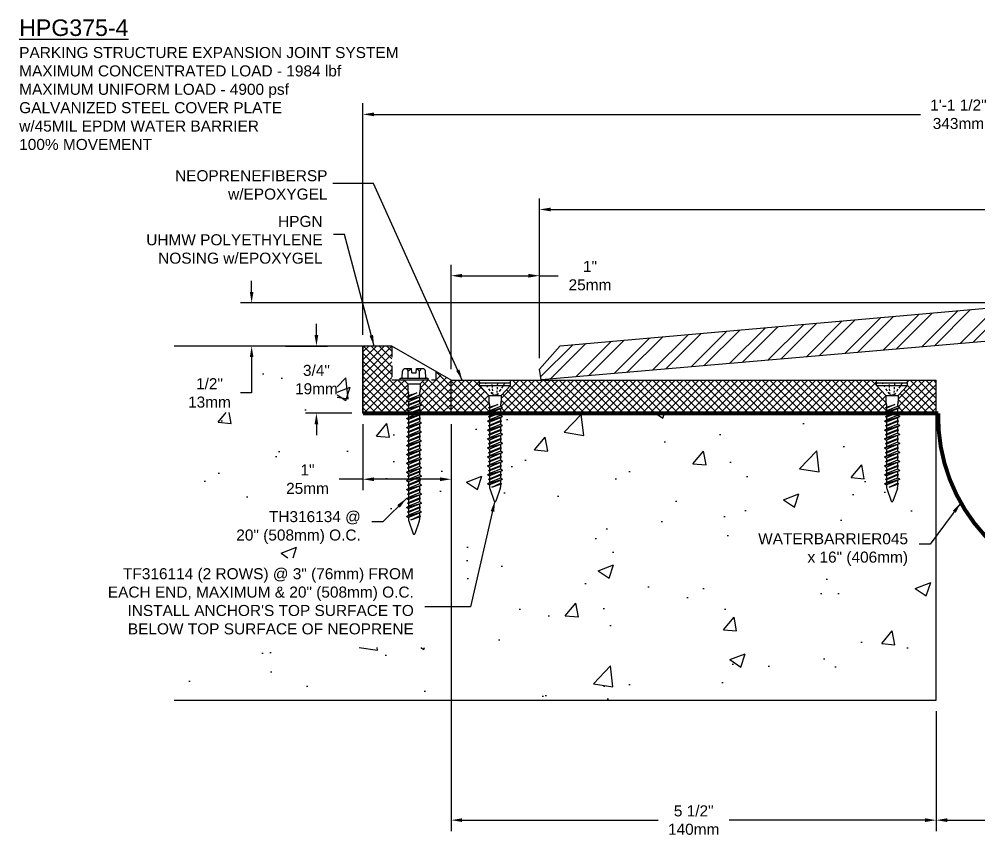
# Model space of a CAD drawing. Extents: x -1.5 to 40.6, y 0 to 10.1.
# Drawn here: x -1.5 to 9.37, y 0.69 to 10.05 of the extents above; entities that cross this region are included whole.
import ezdxf

# ---------------------------------------------------------------- set-up
doc = ezdxf.new("R2010")
doc.units = 0
doc.header["$MEASUREMENT"] = 0
doc.linetypes.add('HIDDEN', pattern=[0.375, 0.25, -0.125])
doc.layers.get('0').update_dxf_attribs({"linetype": 'CONTINUOUS'})
doc.layers.get('DEFPOINTS').update_dxf_attribs({"linetype": 'CONTINUOUS'})
for name, color, linetype in [('ANCHORS', 4, 'CONTINUOUS'), ('CONDITIONS', 1, 'CONTINUOUS'), ('DIMENSIONS', 3, 'CONTINUOUS'), ('FILLERS', 2, 'CONTINUOUS'), ('METALS', 7, 'CONTINUOUS'), ('TEXT', 2, 'CONTINUOUS')]:
    doc.layers.add(name, color=color, linetype=linetype)
doc.styles.add('ARIAL', font='ARIAL.TTF')
doc.dimstyles.new('ARIAL', dxfattribs={"dimtxt": 0.125, "dimasz": 0.125, "dimexe": 0.125, "dimexo": 0.125, "dimgap": 0.125, "dimtad": 0, "dimtih": 1, "dimtoh": 1, "dimdec": 4, "dimzin": 0, "dimtxsty": 'ARIAL', "dimcen": 0.09, "dimazin": 3, "dimtfac": 1, "dimtdec": 4, "dimtofl": 0, "dimtmove": 0, "dimatfit": 3, "dimtolj": 1, "dimtzin": 0})

# ---------------------------------------------------------------- blocks, each defined once
blk = doc.blocks.new('*D9')
at = {"layer": 'DEFPOINTS', "color": 0}
for p in [(15.891, 8.976), (15.891, 6.588), (2.394, 6.35)]:
    blk.add_point(p, dxfattribs=at)
at = {"layer": 'DIMENSIONS', "color": 0}
for p, q in [((2.394, 6.475), (2.394, 9.101)), ((15.891, 6.713), (15.891, 9.101)), ((2.519, 8.976), (8.712, 8.976)), ((15.766, 8.976), (9.573, 8.976))]:
    blk.add_line(p, q, dxfattribs=at)
for points in [[(2.519, 8.997), (2.519, 8.955), (2.394, 8.976)], [(15.766, 8.997), (15.766, 8.955), (15.891, 8.976)]]:
    blk.add_solid(points, dxfattribs=at)
at = {"layer": 'DIMENSIONS', "color": 0, "insert": (9.143, 8.976), "char_height": 0.125, "attachment_point": 5, "style": 'ARIAL'}
blk.add_mtext('\\A1;1\'-1 1/2"\\P343mm', dxfattribs=at)
blk = doc.blocks.new('*D10')
at = {"layer": 'DEFPOINTS', "color": 0}
for p in [(15.891, 7.898), (15.891, 6.338), (4.396, 6.088)]:
    blk.add_point(p, dxfattribs=at)
at = {"layer": 'DIMENSIONS', "color": 0}
for p, q in [((4.396, 6.213), (4.396, 8.023)), ((15.891, 6.463), (15.891, 8.023)), ((4.521, 7.898), (9.736, 7.898)), ((15.766, 7.898), (10.551, 7.898))]:
    blk.add_line(p, q, dxfattribs=at)
for points in [[(4.521, 7.919), (4.521, 7.877), (4.396, 7.898)], [(15.766, 7.919), (15.766, 7.877), (15.891, 7.898)]]:
    blk.add_solid(points, dxfattribs=at)
at = {"layer": 'DIMENSIONS', "color": 0, "insert": (10.144, 7.898), "char_height": 0.125, "attachment_point": 5, "style": 'ARIAL'}
blk.add_mtext('\\A1;11 1/2"\\P292mm', dxfattribs=at)
blk = doc.blocks.new('*D11')
at = {"layer": 'DEFPOINTS', "color": 0}
for p in [(8.891, 2.338), (12.891, 2.338), (12.891, 0.976)]:
    blk.add_point(p, dxfattribs=at)
at = {"layer": 'DIMENSIONS', "color": 0}
for p, q in [((8.891, 2.213), (8.891, 0.851)), ((12.891, 2.213), (12.891, 0.851)), ((9.016, 0.976), (10.49, 0.976)), ((12.766, 0.976), (11.292, 0.976))]:
    blk.add_line(p, q, dxfattribs=at)
for points in [[(9.016, 0.997), (9.016, 0.955), (8.891, 0.976)], [(12.766, 0.997), (12.766, 0.955), (12.891, 0.976)]]:
    blk.add_solid(points, dxfattribs=at)
at = {"layer": 'DIMENSIONS', "color": 0, "insert": (10.891, 0.976), "char_height": 0.125, "attachment_point": 5, "style": 'ARIAL'}
blk.add_mtext('\\A1;4"\\P102mm', dxfattribs=at)
blk = doc.blocks.new('*D13')
at = {"layer": 'DEFPOINTS', "color": 0}
for p in [(3.394, 5.588), (8.891, 2.338), (8.891, 0.976)]:
    blk.add_point(p, dxfattribs=at)
at = {"layer": 'DIMENSIONS', "color": 0}
for p, q in [((3.394, 5.463), (3.394, 0.851)), ((8.891, 2.213), (8.891, 0.851)), ((3.519, 0.976), (5.742, 0.976)), ((8.766, 0.976), (6.544, 0.976))]:
    blk.add_line(p, q, dxfattribs=at)
for points in [[(3.519, 0.997), (3.519, 0.955), (3.394, 0.976)], [(8.766, 0.997), (8.766, 0.955), (8.891, 0.976)]]:
    blk.add_solid(points, dxfattribs=at)
at = {"layer": 'DIMENSIONS', "color": 0, "insert": (6.143, 0.976), "char_height": 0.125, "attachment_point": 5, "style": 'ARIAL'}
blk.add_mtext('\\A1;5 1/2"\\P140mm', dxfattribs=at)
blk = doc.blocks.new('*D14')
at = {"layer": 'DEFPOINTS', "color": 0}
for p in [(1.134, 6.838), (10.144, 6.838), (1.391, 6.35)]:
    blk.add_point(p, dxfattribs=at)
at = {"layer": 'DIMENSIONS', "color": 0}
for p, q in [((1.134, 6.963), (1.134, 7.088)), ((10.019, 6.838), (1.009, 6.838)), ((1.266, 6.35), (1.009, 6.35)), ((1.134, 6.225), (1.134, 5.818)), ((1.134, 5.818), (1.009, 5.818))]:
    blk.add_line(p, q, dxfattribs=at)
for points in [[(1.113, 6.963), (1.154, 6.963), (1.134, 6.838)], [(1.113, 6.225), (1.154, 6.225), (1.134, 6.35)]]:
    blk.add_solid(points, dxfattribs=at)
at = {"layer": 'DIMENSIONS', "color": 0, "insert": (0.656, 5.818), "char_height": 0.125, "attachment_point": 5, "style": 'ARIAL'}
blk.add_mtext('\\A1;{1/2"}\\P{13mm}', dxfattribs=at)
blk = doc.blocks.new('*D15')
at = {"layer": 'DEFPOINTS', "color": 0}
for p in [(1.391, 6.35), (1.868, 6.35), (2.394, 5.588)]:
    blk.add_point(p, dxfattribs=at)
at = {"layer": 'DIMENSIONS', "color": 0}
for p, q in [((1.868, 6.475), (1.868, 6.6)), ((1.516, 6.35), (1.993, 6.35)), ((2.269, 5.588), (1.743, 5.588)), ((1.868, 5.463), (1.868, 5.338))]:
    blk.add_line(p, q, dxfattribs=at)
for points in [[(1.847, 6.475), (1.889, 6.475), (1.868, 6.35)], [(1.847, 5.463), (1.889, 5.463), (1.868, 5.588)]]:
    blk.add_solid(points, dxfattribs=at)
at = {"layer": 'DIMENSIONS', "color": 0, "insert": (1.868, 5.969), "char_height": 0.125, "attachment_point": 5, "style": 'ARIAL'}
blk.add_mtext('\\A1;{3/4"}\\P{19mm}', dxfattribs=at)
blk = doc.blocks.new('*D17')
at = {"layer": 'DEFPOINTS', "color": 0}
for p in [(4.396, 7.147), (4.396, 6.088), (3.394, 5.963)]:
    blk.add_point(p, dxfattribs=at)
at = {"layer": 'DIMENSIONS', "color": 0}
for p, q in [((3.394, 6.088), (3.394, 7.272)), ((4.396, 6.213), (4.396, 7.272)), ((3.519, 7.147), (4.271, 7.147)), ((4.396, 7.147), (4.608, 7.147))]:
    blk.add_line(p, q, dxfattribs=at)
for points in [[(3.519, 7.168), (3.519, 7.126), (3.394, 7.147)], [(4.271, 7.168), (4.271, 7.126), (4.396, 7.147)]]:
    blk.add_solid(points, dxfattribs=at)
at = {"layer": 'DIMENSIONS', "color": 0, "insert": (4.968, 7.147), "char_height": 0.125, "attachment_point": 5, "style": 'ARIAL'}
blk.add_mtext('\\A1;{1"}\\P{25mm}', dxfattribs=at)
blk = doc.blocks.new('TH316134')
for p, q in [((-0.097, 0.128), (-0.027, 0.128)), ((-0.023, 0.082), (-0.027, 0.128)), ((0.023, 0.082), (0.027, 0.128)), ((0.027, 0.128), (0.097, 0.128)), ((-0.157, 0), (-0.157, 0.019)), ((-0.157, 0.019), (0.157, 0.019)), ((-0.157, 0), (0.157, 0)), ((-0.135, 0.029), (-0.129, 0.1)), ((-0.115, 0), (-0.07, -0.045)), ((-0.065, 0.019), (-0.065, 0.1)), ((-0.023, 0.082), (0.023, 0.082)), ((0.064, 0.019), (0.064, 0.1)), ((0.115, 0), (0.07, -0.045)), ((0.135, 0.029), (0.129, 0.1)), ((0.157, 0.019), (0.157, 0)), ((-0.07, -0.045), (-0.07, -0.112)), ((-0.07, -0.045), (0.07, -0.045)), ((0.07, -0.045), (0.07, -0.112)), ((-0.086, -0.234), (0.086, -0.184)), ((-0.074, -0.184), (0.032, -0.147)), ((-0.074, -0.184), (-0.062, -0.177)), ((-0.074, -0.184), (-0.062, -0.19)), ((-0.069, -0.122), (-0.063, -0.148)), ((-0.062, -0.177), (0.032, -0.147)), ((0.032, -0.147), (-0.062, -0.19)), ((-0.062, -0.157), (-0.062, -0.177)), ((0.062, -0.171), (-0.062, -0.221)), ((-0.062, -0.19), (-0.062, -0.221)), ((0.062, -0.197), (-0.062, -0.247)), ((0.062, -0.157), (0.062, -0.171)), ((0.086, -0.184), (0.062, -0.171)), ((0.086, -0.184), (0.062, -0.197)), ((0.062, -0.197), (0.062, -0.228)), ((0.069, -0.122), (0.063, -0.148)), ((-0.086, -0.234), (-0.062, -0.221)), ((-0.086, -0.234), (-0.062, -0.247)), ((-0.086, -0.336), (0.086, -0.285)), ((-0.086, -0.336), (-0.062, -0.323)), ((-0.074, -0.285), (0.074, -0.234)), ((-0.074, -0.285), (-0.062, -0.279)), ((-0.074, -0.285), (-0.062, -0.291)), ((-0.062, -0.279), (0.062, -0.228)), ((0.062, -0.241), (-0.062, -0.291)), ((-0.062, -0.247), (-0.062, -0.279)), ((0.062, -0.272), (-0.062, -0.323)), ((-0.062, -0.291), (-0.062, -0.323)), ((0.062, -0.298), (-0.062, -0.349)), ((0.074, -0.234), (0.062, -0.228)), ((0.074, -0.234), (0.062, -0.241)), ((0.062, -0.241), (0.062, -0.272)), ((0.086, -0.285), (0.062, -0.272)), ((0.086, -0.285), (0.062, -0.298)), ((0.062, -0.298), (0.062, -0.33)), ((-0.086, -0.336), (-0.062, -0.349)), ((-0.086, -0.437), (0.086, -0.387)), ((-0.086, -0.437), (-0.062, -0.425)), ((-0.074, -0.387), (0.074, -0.336)), ((-0.074, -0.387), (-0.062, -0.381)), ((-0.074, -0.387), (-0.062, -0.393)), ((-0.062, -0.381), (0.062, -0.33)), ((0.062, -0.342), (-0.062, -0.393)), ((-0.062, -0.349), (-0.062, -0.381)), ((0.062, -0.374), (-0.062, -0.425)), ((-0.062, -0.393), (-0.062, -0.425)), ((0.062, -0.4), (-0.062, -0.45)), ((-0.062, -0.482), (0.062, -0.431)), ((0.074, -0.336), (0.062, -0.33)), ((0.074, -0.336), (0.062, -0.342)), ((0.062, -0.342), (0.062, -0.374)), ((0.086, -0.387), (0.062, -0.374)), ((0.086, -0.387), (0.062, -0.4)), ((0.062, -0.4), (0.062, -0.431)), ((0.074, -0.437), (0.062, -0.431)), ((-0.086, -0.437), (-0.062, -0.45)), ((-0.086, -0.539), (0.086, -0.488)), ((-0.086, -0.539), (-0.062, -0.526)), ((-0.086, -0.539), (-0.062, -0.552)), ((-0.074, -0.488), (0.074, -0.437)), ((-0.074, -0.488), (-0.062, -0.482)), ((-0.074, -0.488), (-0.062, -0.494)), ((-0.074, -0.59), (0.074, -0.539)), ((0.062, -0.444), (-0.062, -0.494)), ((-0.062, -0.45), (-0.062, -0.482)), ((0.062, -0.475), (-0.062, -0.526)), ((-0.062, -0.494), (-0.062, -0.526)), ((0.062, -0.501), (-0.062, -0.552)), ((-0.062, -0.584), (0.062, -0.533)), ((0.074, -0.437), (0.062, -0.444)), ((0.062, -0.444), (0.062, -0.475)), ((0.086, -0.488), (0.062, -0.475)), ((0.086, -0.488), (0.062, -0.501)), ((0.062, -0.501), (0.062, -0.533)), ((0.074, -0.539), (0.062, -0.533)), ((0.074, -0.539), (0.062, -0.545)), ((-0.086, -0.641), (0.086, -0.59)), ((-0.086, -0.641), (-0.062, -0.628)), ((-0.086, -0.641), (-0.062, -0.654)), ((-0.074, -0.59), (-0.062, -0.584)), ((-0.074, -0.59), (-0.062, -0.596)), ((-0.074, -0.691), (0.074, -0.641)), ((0.062, -0.545), (-0.062, -0.596)), ((-0.062, -0.552), (-0.062, -0.584)), ((0.062, -0.577), (-0.062, -0.628)), ((-0.062, -0.596), (-0.062, -0.628)), ((0.062, -0.603), (-0.062, -0.654)), ((-0.062, -0.685), (0.062, -0.634)), ((0.062, -0.647), (-0.062, -0.698)), ((0.062, -0.545), (0.062, -0.577)), ((0.086, -0.59), (0.062, -0.577)), ((0.086, -0.59), (0.062, -0.603)), ((0.062, -0.603), (0.062, -0.634)), ((0.074, -0.641), (0.062, -0.634)), ((0.074, -0.641), (0.062, -0.647)), ((0.062, -0.647), (0.062, -0.678)), ((-0.086, -0.742), (0.086, -0.691)), ((-0.086, -0.742), (-0.062, -0.729)), ((-0.086, -0.742), (-0.062, -0.755)), ((-0.074, -0.691), (-0.062, -0.685)), ((-0.074, -0.691), (-0.062, -0.698)), ((-0.074, -0.793), (0.074, -0.742)), ((-0.062, -0.654), (-0.062, -0.685)), ((0.062, -0.678), (-0.062, -0.729)), ((-0.062, -0.698), (-0.062, -0.729)), ((0.062, -0.704), (-0.062, -0.755)), ((-0.062, -0.787), (0.062, -0.736)), ((0.062, -0.748), (-0.062, -0.799)), ((-0.062, -0.755), (-0.062, -0.787)), ((0.086, -0.691), (0.062, -0.678)), ((0.086, -0.691), (0.062, -0.704)), ((0.062, -0.704), (0.062, -0.736)), ((0.074, -0.742), (0.062, -0.736)), ((0.074, -0.742), (0.062, -0.748)), ((0.062, -0.748), (0.062, -0.78)), ((-0.086, -0.844), (0.086, -0.793)), ((-0.086, -0.844), (-0.062, -0.831)), ((-0.086, -0.844), (-0.062, -0.857)), ((-0.074, -0.793), (-0.062, -0.787)), ((-0.074, -0.793), (-0.062, -0.799)), ((-0.074, -0.895), (0.074, -0.844)), ((0.062, -0.78), (-0.062, -0.831)), ((-0.062, -0.799), (-0.062, -0.831)), ((0.062, -0.806), (-0.062, -0.857)), ((-0.062, -0.888), (0.062, -0.838)), ((0.062, -0.85), (-0.062, -0.901)), ((-0.062, -0.857), (-0.062, -0.888)), ((0.086, -0.793), (0.062, -0.78)), ((0.086, -0.793), (0.062, -0.806)), ((0.062, -0.806), (0.062, -0.838)), ((0.074, -0.844), (0.062, -0.838)), ((0.074, -0.844), (0.062, -0.85)), ((0.062, -0.85), (0.062, -0.882)), ((-0.086, -0.945), (0.086, -0.895)), ((-0.086, -0.945), (-0.062, -0.932)), ((-0.086, -0.945), (-0.062, -0.958)), ((-0.074, -0.895), (-0.062, -0.888)), ((-0.074, -0.895), (-0.062, -0.901)), ((-0.074, -0.996), (0.074, -0.945)), ((0.062, -0.882), (-0.062, -0.932)), ((-0.062, -0.901), (-0.062, -0.932)), ((0.062, -0.907), (-0.062, -0.958)), ((-0.062, -0.99), (0.062, -0.939)), ((0.062, -0.951), (-0.062, -1.002)), ((-0.062, -0.958), (-0.062, -0.99)), ((0.086, -0.895), (0.062, -0.882)), ((0.086, -0.895), (0.062, -0.907)), ((0.062, -0.907), (0.062, -0.939)), ((0.074, -0.945), (0.062, -0.939)), ((0.074, -0.945), (0.062, -0.951)), ((0.062, -0.951), (0.062, -0.983)), ((-0.086, -1.047), (0.086, -0.996)), ((-0.086, -1.047), (-0.062, -1.034)), ((-0.086, -1.047), (-0.062, -1.06)), ((-0.074, -0.996), (-0.062, -0.99)), ((-0.074, -0.996), (-0.062, -1.002)), ((-0.074, -1.09), (0.074, -1.039)), ((-0.074, -1.09), (-0.062, -1.084)), ((0.062, -0.983), (-0.062, -1.034)), ((-0.062, -1.002), (-0.062, -1.034)), ((0.062, -1.009), (-0.062, -1.06)), ((-0.062, -1.084), (0.062, -1.033)), ((0.062, -1.045), (-0.062, -1.096)), ((-0.062, -1.052), (-0.062, -1.084)), ((0.062, -1.077), (-0.062, -1.128)), ((0.086, -0.996), (0.062, -0.983)), ((0.086, -0.996), (0.062, -1.009)), ((0.062, -1.001), (0.062, -1.033)), ((0.074, -1.039), (0.062, -1.033)), ((0.074, -1.039), (0.062, -1.045)), ((0.062, -1.045), (0.062, -1.077)), ((0.086, -1.09), (0.062, -1.077)), ((-0.086, -1.141), (0.086, -1.09)), ((-0.086, -1.141), (-0.062, -1.128)), ((-0.086, -1.141), (-0.062, -1.154)), ((-0.086, -1.242), (0.086, -1.191)), ((-0.074, -1.09), (-0.062, -1.096)), ((-0.074, -1.191), (0.074, -1.141)), ((-0.074, -1.191), (-0.062, -1.185)), ((-0.074, -1.191), (-0.062, -1.198)), ((-0.062, -1.096), (-0.062, -1.128)), ((0.062, -1.103), (-0.062, -1.154)), ((-0.062, -1.185), (0.062, -1.134)), ((0.062, -1.147), (-0.062, -1.198)), ((-0.062, -1.154), (-0.062, -1.185)), ((0.062, -1.178), (-0.062, -1.229)), ((0.086, -1.09), (0.062, -1.103)), ((0.062, -1.103), (0.062, -1.134)), ((0.074, -1.141), (0.062, -1.134)), ((0.074, -1.141), (0.062, -1.147)), ((0.062, -1.147), (0.062, -1.178)), ((0.086, -1.191), (0.062, -1.178)), ((0.086, -1.191), (0.062, -1.204)), ((-0.086, -1.242), (-0.062, -1.229)), ((-0.086, -1.242), (-0.062, -1.255)), ((-0.086, -1.344), (0.086, -1.293)), ((-0.074, -1.293), (0.074, -1.242)), ((-0.074, -1.293), (-0.062, -1.287)), ((-0.074, -1.293), (-0.062, -1.299)), ((-0.062, -1.198), (-0.062, -1.229)), ((0.062, -1.204), (-0.062, -1.255)), ((-0.062, -1.287), (0.062, -1.236)), ((0.062, -1.248), (-0.062, -1.299)), ((-0.062, -1.255), (-0.062, -1.287)), ((0.062, -1.28), (-0.062, -1.331)), ((-0.062, -1.299), (-0.062, -1.331)), ((0.062, -1.204), (0.062, -1.236)), ((0.074, -1.242), (0.062, -1.236)), ((0.074, -1.242), (0.062, -1.248)), ((0.062, -1.248), (0.062, -1.28)), ((0.086, -1.293), (0.062, -1.28)), ((0.086, -1.293), (0.062, -1.306)), ((-0.086, -1.344), (-0.062, -1.331)), ((-0.086, -1.344), (-0.062, -1.357)), ((-0.086, -1.445), (0.086, -1.395)), ((-0.074, -1.395), (0.074, -1.344)), ((-0.074, -1.395), (-0.062, -1.388)), ((-0.074, -1.395), (-0.062, -1.401)), ((0.062, -1.306), (-0.062, -1.357)), ((-0.062, -1.388), (0.062, -1.338)), ((0.062, -1.35), (-0.062, -1.401)), ((-0.062, -1.357), (-0.062, -1.388)), ((0.062, -1.382), (-0.062, -1.432)), ((-0.062, -1.401), (-0.062, -1.432)), ((0.062, -1.407), (-0.062, -1.458)), ((0.062, -1.306), (0.062, -1.338)), ((0.074, -1.344), (0.062, -1.338)), ((0.074, -1.344), (0.062, -1.35)), ((0.062, -1.35), (0.062, -1.382)), ((0.086, -1.395), (0.062, -1.382)), ((0.086, -1.395), (0.062, -1.407)), ((0.062, -1.407), (0.062, -1.439)), ((-0.086, -1.445), (-0.062, -1.432)), ((-0.086, -1.445), (-0.062, -1.458)), ((-0.086, -1.547), (0.086, -1.496)), ((-0.074, -1.496), (0.074, -1.445)), ((-0.074, -1.496), (-0.062, -1.49)), ((-0.074, -1.496), (-0.062, -1.502)), ((-0.062, -1.49), (0.062, -1.439)), ((0.062, -1.451), (-0.062, -1.502)), ((-0.062, -1.458), (-0.062, -1.49)), ((0.062, -1.483), (-0.062, -1.534)), ((-0.062, -1.502), (-0.062, -1.534)), ((0.062, -1.509), (-0.062, -1.56)), ((0.074, -1.445), (0.062, -1.439)), ((0.074, -1.445), (0.062, -1.451)), ((0.062, -1.451), (0.062, -1.483)), ((0.086, -1.496), (0.062, -1.483)), ((0.086, -1.496), (0.062, -1.509)), ((0.062, -1.509), (0.062, -1.541)), ((-0.086, -1.547), (-0.062, -1.534)), ((-0.086, -1.547), (-0.062, -1.56)), ((-0.062, -1.56), (-0.062, -1.586)), ((-0.06, -1.601), (-0.01, -1.744)), ((-0.034, -1.584), (0.062, -1.541)), ((-0.034, -1.584), (0.074, -1.547)), ((0.062, -1.553), (-0.034, -1.584)), ((0.06, -1.601), (0.01, -1.744)), ((0.074, -1.547), (0.062, -1.541)), ((0.074, -1.547), (0.062, -1.553)), ((0.062, -1.553), (0.062, -1.586))]:
    blk.add_line(p, q)
for centre, radius, start, end in [((-0.097, 0.095), 0.0327, 9.285, 170.715), ((0, 0.038), 0.0896, 107.4215, 136.0407), ((0, 0.038), 0.0896, 43.9593, 72.5785), ((0.097, 0.095), 0.0327, 9.285, 170.715), ((-0.146, 0.03), 0.0112, 270, 355), ((0.146, 0.03), 0.0112, 185, 270), ((-0.023, -0.112), 0.0465, 180, 191.9357), ((-0.109, -0.157), 0.0465, 0, 11.9357), ((0.109, -0.157), 0.0465, 168.0643, 180), ((0.023, -0.112), 0.0465, 348.0643, 0), ((-0.016, -1.586), 0.0465, 180, 199.3058), ((0.016, -1.586), 0.0465, 340.6942, 0), ((0, -1.739), 0.0106, 204.1001, 335.8999)]:
    blk.add_arc(centre, radius, start, end)
blk = doc.blocks.new('*D18')
at = {"layer": 'DEFPOINTS', "color": 0}
for p in [(2.394, 5.588), (3.394, 5.588), (3.394, 4.84)]:
    blk.add_point(p, dxfattribs=at)
at = {"layer": 'DIMENSIONS', "color": 0}
for p, q in [((2.394, 5.463), (2.394, 4.715)), ((3.394, 5.463), (3.394, 4.715)), ((2.394, 4.84), (2.126, 4.84)), ((3.269, 4.84), (2.519, 4.84))]:
    blk.add_line(p, q, dxfattribs=at)
for points in [[(2.519, 4.861), (2.519, 4.819), (2.394, 4.84)], [(3.269, 4.861), (3.269, 4.819), (3.394, 4.84)]]:
    blk.add_solid(points, dxfattribs=at)
at = {"layer": 'DIMENSIONS', "color": 0, "insert": (1.767, 4.84), "char_height": 0.125, "attachment_point": 5, "style": 'ARIAL'}
blk.add_mtext('\\A1;1"\\P25mm', dxfattribs=at)
blk = doc.blocks.new('TF-316114')
for p, q in [((-0.163, 0), (0.163, 0)), ((-0.104, -0.013), (-0.113, 0)), ((-0.176, -0.029), (-0.175, -0.01)), ((-0.176, -0.029), (0.176, -0.029)), ((-0.176, -0.029), (-0.07, -0.141)), ((-0.082, -0.047), (-0.091, -0.032)), ((-0.053, -0.09), (-0.069, -0.066)), ((-0.031, -0.125), (-0.044, -0.104)), ((-0.031, -0.005), (-0.031, 0)), ((-0.03, -0.026), (-0.03, -0.019)), ((-0.028, -0.051), (-0.029, -0.032)), ((-0.026, -0.091), (-0.028, -0.065)), ((0.025, -0.11), (0.026, -0.09)), ((0.027, -0.07), (0.029, -0.048)), ((0.03, -0.026), (0.031, -0.008)), ((0.066, -0.071), (0.049, -0.098)), ((0.07, -0.141), (0.176, -0.029)), ((0.09, -0.035), (0.075, -0.058)), ((0.11, -0.005), (0.098, -0.022)), ((0.176, -0.029), (0.175, -0.01)), ((-0.07, -0.141), (0.07, -0.141)), ((-0.07, -0.141), (-0.07, -0.208)), ((-0.024, -0.126), (-0.025, -0.11)), ((-0.024, -0.135), (-0.011, -0.135)), ((-0.002, -0.135), (0.018, -0.135)), ((0.037, -0.115), (0.024, -0.135)), ((0.024, -0.135), (0.025, -0.125)), ((0.07, -0.141), (0.07, -0.208)), ((-0.086, -0.33), (0.086, -0.28)), ((-0.086, -0.33), (-0.062, -0.317)), ((-0.074, -0.28), (0.032, -0.243)), ((-0.074, -0.28), (-0.062, -0.273)), ((-0.074, -0.28), (-0.062, -0.286)), ((-0.069, -0.218), (-0.063, -0.244)), ((-0.062, -0.273), (0.032, -0.243)), ((0.032, -0.243), (-0.062, -0.286)), ((-0.062, -0.253), (-0.062, -0.273)), ((0.062, -0.267), (-0.062, -0.317)), ((-0.062, -0.286), (-0.062, -0.317)), ((0.062, -0.293), (-0.062, -0.343)), ((-0.062, -0.375), (0.062, -0.324)), ((0.062, -0.253), (0.062, -0.267)), ((0.086, -0.28), (0.062, -0.267)), ((0.086, -0.28), (0.062, -0.293)), ((0.062, -0.293), (0.062, -0.324)), ((0.074, -0.33), (0.062, -0.324)), ((0.069, -0.218), (0.063, -0.244)), ((-0.086, -0.33), (-0.062, -0.343)), ((-0.086, -0.432), (0.086, -0.381)), ((-0.086, -0.432), (-0.062, -0.419)), ((-0.086, -0.432), (-0.062, -0.445)), ((-0.074, -0.381), (0.074, -0.33)), ((-0.074, -0.381), (-0.062, -0.375)), ((-0.074, -0.381), (-0.062, -0.387)), ((-0.074, -0.483), (0.074, -0.432)), ((0.062, -0.337), (-0.062, -0.387)), ((-0.062, -0.343), (-0.062, -0.375)), ((0.062, -0.368), (-0.062, -0.419)), ((-0.062, -0.387), (-0.062, -0.419)), ((0.062, -0.394), (-0.062, -0.445)), ((-0.062, -0.477), (0.062, -0.426)), ((0.074, -0.33), (0.062, -0.337)), ((0.062, -0.337), (0.062, -0.368)), ((0.086, -0.381), (0.062, -0.368)), ((0.086, -0.381), (0.062, -0.394)), ((0.062, -0.394), (0.062, -0.426)), ((0.074, -0.432), (0.062, -0.426)), ((0.074, -0.432), (0.062, -0.438)), ((-0.086, -0.534), (0.086, -0.483)), ((-0.086, -0.534), (-0.062, -0.521)), ((-0.086, -0.534), (-0.062, -0.546)), ((-0.074, -0.483), (-0.062, -0.477)), ((-0.074, -0.483), (-0.062, -0.489)), ((-0.074, -0.584), (0.074, -0.534)), ((0.062, -0.438), (-0.062, -0.489)), ((-0.062, -0.445), (-0.062, -0.477)), ((0.062, -0.47), (-0.062, -0.521)), ((-0.062, -0.489), (-0.062, -0.521)), ((0.062, -0.496), (-0.062, -0.546)), ((-0.062, -0.578), (0.062, -0.527)), ((0.062, -0.54), (-0.062, -0.59)), ((0.062, -0.438), (0.062, -0.47)), ((0.086, -0.483), (0.062, -0.47)), ((0.086, -0.483), (0.062, -0.496)), ((0.062, -0.496), (0.062, -0.527)), ((0.074, -0.534), (0.062, -0.527)), ((0.074, -0.534), (0.062, -0.54)), ((0.062, -0.54), (0.062, -0.571)), ((-0.086, -0.635), (0.086, -0.584)), ((-0.086, -0.635), (-0.062, -0.622)), ((-0.086, -0.635), (-0.062, -0.648)), ((-0.074, -0.584), (-0.062, -0.578)), ((-0.074, -0.584), (-0.062, -0.59)), ((-0.074, -0.686), (0.074, -0.635)), ((-0.062, -0.546), (-0.062, -0.578)), ((0.062, -0.571), (-0.062, -0.622)), ((-0.062, -0.59), (-0.062, -0.622)), ((0.062, -0.597), (-0.062, -0.648)), ((-0.062, -0.68), (0.062, -0.629)), ((0.062, -0.641), (-0.062, -0.692)), ((-0.062, -0.648), (-0.062, -0.68)), ((0.086, -0.584), (0.062, -0.571)), ((0.086, -0.584), (0.062, -0.597)), ((0.062, -0.597), (0.062, -0.629)), ((0.074, -0.635), (0.062, -0.629)), ((0.074, -0.635), (0.062, -0.641)), ((0.062, -0.641), (0.062, -0.673)), ((-0.086, -0.737), (0.086, -0.686)), ((-0.086, -0.737), (-0.062, -0.724)), ((-0.086, -0.737), (-0.062, -0.75)), ((-0.074, -0.686), (-0.062, -0.68)), ((-0.074, -0.686), (-0.062, -0.692)), ((-0.074, -0.787), (0.074, -0.737)), ((0.062, -0.673), (-0.062, -0.724)), ((-0.062, -0.692), (-0.062, -0.724)), ((0.062, -0.699), (-0.062, -0.75)), ((-0.062, -0.781), (0.062, -0.73)), ((0.062, -0.743), (-0.062, -0.794)), ((-0.062, -0.75), (-0.062, -0.781)), ((0.086, -0.686), (0.062, -0.673)), ((0.086, -0.686), (0.062, -0.699)), ((0.062, -0.699), (0.062, -0.73)), ((0.074, -0.737), (0.062, -0.73)), ((0.074, -0.737), (0.062, -0.743)), ((0.062, -0.743), (0.062, -0.774)), ((-0.086, -0.838), (0.086, -0.787)), ((-0.086, -0.838), (-0.062, -0.825)), ((-0.086, -0.838), (-0.062, -0.851)), ((-0.074, -0.787), (-0.062, -0.781)), ((-0.074, -0.787), (-0.062, -0.794)), ((-0.074, -0.889), (0.074, -0.838)), ((0.062, -0.774), (-0.062, -0.825)), ((-0.062, -0.794), (-0.062, -0.825)), ((0.062, -0.8), (-0.062, -0.851)), ((-0.062, -0.883), (0.062, -0.832)), ((0.062, -0.844), (-0.062, -0.895)), ((-0.062, -0.851), (-0.062, -0.883)), ((0.086, -0.787), (0.062, -0.774)), ((0.086, -0.787), (0.062, -0.8)), ((0.062, -0.8), (0.062, -0.832)), ((0.074, -0.838), (0.062, -0.832)), ((0.074, -0.838), (0.062, -0.844)), ((0.062, -0.844), (0.062, -0.876)), ((-0.086, -0.94), (0.086, -0.889)), ((-0.086, -0.94), (-0.062, -0.927)), ((-0.086, -0.94), (-0.062, -0.953)), ((-0.074, -0.889), (-0.062, -0.883)), ((-0.074, -0.889), (-0.062, -0.895)), ((-0.074, -0.991), (0.074, -0.94)), ((0.062, -0.876), (-0.062, -0.927)), ((-0.062, -0.895), (-0.062, -0.927)), ((0.062, -0.902), (-0.062, -0.953)), ((-0.062, -0.984), (0.062, -0.934)), ((0.062, -0.946), (-0.062, -0.997)), ((-0.062, -0.953), (-0.062, -0.984)), ((0.062, -0.978), (-0.062, -1.028)), ((0.086, -0.889), (0.062, -0.876)), ((0.086, -0.889), (0.062, -0.902)), ((0.062, -0.902), (0.062, -0.934)), ((0.074, -0.94), (0.062, -0.934)), ((0.074, -0.94), (0.062, -0.946)), ((0.062, -0.946), (0.062, -0.978)), ((0.086, -0.991), (0.062, -0.978)), ((-0.086, -1.041), (0.086, -0.991)), ((-0.086, -1.041), (-0.062, -1.028)), ((-0.086, -1.041), (-0.062, -1.054)), ((-0.074, -0.991), (-0.062, -0.984)), ((-0.074, -0.991), (-0.062, -0.997)), ((-0.074, -1.092), (0.074, -1.041)), ((-0.074, -1.092), (-0.062, -1.086)), ((-0.062, -0.997), (-0.062, -1.028)), ((0.062, -1.003), (-0.062, -1.054)), ((-0.062, -1.086), (0.062, -1.035)), ((0.062, -1.047), (-0.062, -1.098)), ((-0.062, -1.054), (-0.062, -1.086)), ((0.062, -1.079), (-0.062, -1.13)), ((0.086, -0.991), (0.062, -1.003)), ((0.062, -1.003), (0.062, -1.035)), ((0.074, -1.041), (0.062, -1.035)), ((0.074, -1.041), (0.062, -1.047)), ((0.062, -1.047), (0.062, -1.079)), ((0.086, -1.092), (0.062, -1.079)), ((-0.086, -1.143), (0.086, -1.092)), ((-0.086, -1.143), (-0.062, -1.13)), ((-0.086, -1.143), (-0.062, -1.156)), ((-0.074, -1.092), (-0.062, -1.098)), ((-0.062, -1.098), (-0.062, -1.13)), ((0.062, -1.105), (-0.062, -1.156)), ((-0.062, -1.156), (-0.062, -1.182)), ((-0.034, -1.18), (0.062, -1.137)), ((-0.034, -1.18), (0.074, -1.143)), ((0.062, -1.149), (-0.034, -1.18)), ((0.086, -1.092), (0.062, -1.105)), ((0.062, -1.105), (0.062, -1.137)), ((0.074, -1.143), (0.062, -1.137)), ((0.074, -1.143), (0.062, -1.149)), ((0.062, -1.149), (0.062, -1.182)), ((-0.06, -1.197), (-0.01, -1.34)), ((0.06, -1.197), (0.01, -1.34))]:
    blk.add_line(p, q)
for centre, radius, start, end in [((-0.163, -0.011), 0.0112, 90, 175), ((0.163, -0.011), 0.0112, 5, 90), ((-0.023, -0.208), 0.0465, 180, 191.9357), ((0.023, -0.208), 0.0465, 348.0643, 0), ((-0.109, -0.253), 0.0465, 0, 11.9357), ((0.109, -0.253), 0.0465, 168.0643, 180), ((-0.016, -1.182), 0.0465, 180, 199.3058), ((0.016, -1.182), 0.0465, 340.6942, 0), ((0, -1.335), 0.0106, 204.1001, 335.8999)]:
    blk.add_arc(centre, radius, start, end)
blk = doc.blocks.new('TF316114')
blk.add_blockref('TF-316114', (0, 0))
blk = doc.blocks.new('HPGN')
at = {"layer": 'FILLERS'}
h = blk.add_hatch(dxfattribs=at)
h.set_pattern_fill('ANSI37', color=256, scale=0.5, style=0)
h.paths.add_polyline_path([(8.196, 21.167), (8.026, 21.266), (8.026, 21.17), (7.89, 21.17), (7.845, 21.125), (7.845, 21.058, -0.052126), (7.844, 21.048), (7.839, 21.023, 0.052126), (7.838, 21.013), (7.838, 21), (7.862, 20.987), (7.838, 20.974), (7.838, 20.942), (7.849, 20.936), (7.838, 20.93), (7.838, 20.898), (7.862, 20.885), (7.838, 20.872), (7.838, 20.84), (7.849, 20.834), (7.838, 20.828), (7.838, 20.796), (7.846, 20.792), (8.196, 20.792)])
h.paths.add_polyline_path([(7.706, 21.125), (7.661, 21.17), (7.526, 21.17), (7.526, 21.554), (7.196, 21.554), (7.196, 20.792), (7.713, 20.792), (7.713, 20.821), (7.689, 20.834), (7.713, 20.847), (7.713, 20.879), (7.702, 20.885), (7.713, 20.891), (7.713, 20.923), (7.689, 20.936), (7.713, 20.949), (7.713, 20.98), (7.702, 20.987), (7.713, 20.993), (7.713, 21.013, 0.052126), (7.712, 21.023), (7.707, 21.048, -0.052126), (7.706, 21.058)])
blk.add_lwpolyline([(8.196, 20.792), (8.196, 21.167), (7.526, 21.554), (7.196, 21.554), (7.196, 20.792)], close=True, dxfattribs=at)
at = {"layer": 'FILLERS', "linetype": 'HIDDEN', "ltscale": 0.5}
blk.add_lwpolyline([(7.526, 21.554), (7.526, 21.17), (8.026, 21.17), (8.026, 21.266)], dxfattribs=at)
blk = doc.blocks.new('NEOPRENEFIBERSP')
at = {"layer": 'FILLERS'}
h = blk.add_hatch(dxfattribs=at)
h.set_pattern_fill('ANSI37', color=256, scale=0.5, style=0)
h.set_pattern_definition([(45, (2.802326, 15.204624), (-0.04419417, 0.04419417), []), (135, (2.802326, 15.204624), (-0.04419417, -0.04419417), [])])
h.paths.add_polyline_path([(11.124, 20.995), (11.017, 21.108), (11.017, 21.167), (6.87, 21.167), (6.87, 21.108), (6.763, 20.995), (6.763, 20.928, -0.052126), (6.762, 20.918), (6.757, 20.892, 0.052126), (6.756, 20.883), (6.756, 20.869), (6.78, 20.856), (6.756, 20.844), (6.756, 20.812), (6.767, 20.806), (6.756, 20.799), (6.756, 20.792), (11.13, 20.792), (11.131, 20.793), (11.107, 20.806), (11.131, 20.819), (11.131, 20.85), (11.12, 20.856), (11.131, 20.863), (11.131, 20.883, 0.052126), (11.13, 20.892), (11.125, 20.918, -0.052126), (11.124, 20.928)])
h.paths.add_polyline_path([(11.694, 21.167), (11.37, 21.167), (11.37, 21.108), (11.263, 20.995), (11.263, 20.928, -0.052126), (11.262, 20.918), (11.257, 20.892, 0.052126), (11.256, 20.883), (11.256, 20.869), (11.28, 20.856), (11.256, 20.844), (11.256, 20.812), (11.267, 20.806), (11.256, 20.799), (11.256, 20.792), (11.694, 20.792)])
h.paths.add_polyline_path([(6.624, 20.995), (6.517, 21.108), (6.517, 21.167), (6.196, 21.167), (6.196, 20.792), (6.63, 20.792), (6.631, 20.793), (6.607, 20.806), (6.631, 20.819), (6.631, 20.85), (6.62, 20.856), (6.631, 20.863), (6.631, 20.883, 0.052126), (6.63, 20.892), (6.625, 20.918, -0.052126), (6.624, 20.928)])
at = {"color": 2}
for p in [(6.196, 21.167), (11.694, 20.792)]:
    blk.add_line(p, (11.694, 21.167), dxfattribs=at)
at = {"layer": 'FILLERS', "color": 2, "linetype": 'HIDDEN', "ltscale": 0.02}
for p, q in [((6.517, 21.108), (6.517, 21.167)), ((6.87, 21.108), (6.87, 21.167)), ((11.017, 21.108), (11.017, 21.167)), ((11.37, 21.108), (11.37, 21.167))]:
    blk.add_line(p, q, dxfattribs=at)

msp = doc.modelspace()

# ---------------------------------------------------------------- hatches: boundary and pattern name
at = {"layer": 'CONDITIONS'}
h = msp.add_hatch(dxfattribs=at)
h.set_pattern_fill('AR-CONC', color=256, scale=0.25, style=0)
h.paths.add_polyline_path([(3.95345, 5.58766), (3.95345, 5.56317), (3.97745, 5.55025), (3.95345, 5.53732), (3.95345, 5.50563), (3.9649, 5.49947), (3.95345, 5.49331), (3.95345, 5.46161), (3.97745, 5.44869), (3.95345, 5.43576), (3.95345, 5.40407), (3.9649, 5.39791), (3.95345, 5.39174), (3.95345, 5.36005), (3.97745, 5.34712), (3.95345, 5.3342), (3.95345, 5.30251), (3.9649, 5.29634), (3.95345, 5.29018), (3.95345, 5.25849), (3.97745, 5.24556), (3.95345, 5.23264), (3.95345, 5.20094), (3.9649, 5.19478), (3.95345, 5.18862), (3.95345, 5.15692), (3.97745, 5.144), (3.95345, 5.13107), (3.95345, 5.09938), (3.9649, 5.09322), (3.95345, 5.08706), (3.95345, 5.05536), (3.97745, 5.04244), (3.95345, 5.02951), (3.95345, 4.99782), (3.9649, 4.99166), (3.95345, 4.98549), (3.95345, 4.9538), (3.97745, 4.94087), (3.95345, 4.92795), (3.95345, 4.89626), (3.9649, 4.89009), (3.95345, 4.88393), (3.95345, 4.85224), (3.97745, 4.83931), (3.95345, 4.82639), (3.95345, 4.79469), (3.9649, 4.78853), (3.95345, 4.78237), (3.95345, 4.74184), (3.90143, 4.59332, -0.77412328), (3.88098, 4.59332), (3.82895, 4.74184), (3.82895, 4.77561), (3.80495, 4.78853), (3.82895, 4.80146), (3.82895, 4.83315), (3.81751, 4.83931), (3.82895, 4.84548), (3.82895, 4.87717), (3.80495, 4.89009), (3.82895, 4.90302), (3.82895, 4.93471), (3.81751, 4.94087), (3.82895, 4.94704), (3.82895, 4.97873), (3.80495, 4.99166), (3.82895, 5.00458), (3.82895, 5.03627), (3.81751, 5.04244), (3.82895, 5.0486), (3.82895, 5.08029), (3.80495, 5.09322), (3.82895, 5.10614), (3.82895, 5.13784), (3.81751, 5.144), (3.82895, 5.15016), (3.82895, 5.18186), (3.80495, 5.19478), (3.82895, 5.20771), (3.82895, 5.2394), (3.81751, 5.24556), (3.82895, 5.25173), (3.82895, 5.28342), (3.80495, 5.29634), (3.82895, 5.30927), (3.82895, 5.34096), (3.81751, 5.34712), (3.82895, 5.35329), (3.82895, 5.38498), (3.80495, 5.39791), (3.82895, 5.41083), (3.82895, 5.44252), (3.81751, 5.44869), (3.82895, 5.45485), (3.82895, 5.48654), (3.80495, 5.49947), (3.82895, 5.51239), (3.82895, 5.54409), (3.81751, 5.55025), (3.82895, 5.55641), (3.82895, 5.58766), (3.04323, 5.58766), (3.05958, 5.57885), (3.03558, 5.56592), (3.03558, 5.53423), (3.04703, 5.52807), (3.03558, 5.5219), (3.03558, 5.49021), (3.05958, 5.47729), (3.03558, 5.46436), (3.03558, 5.43267), (3.04703, 5.42651), (3.03558, 5.42034), (3.03558, 5.38865), (3.05958, 5.37572), (3.03558, 5.3628), (3.03558, 5.33111), (3.04703, 5.32494), (3.03558, 5.31878), (3.03558, 5.28709), (3.05958, 5.27416), (3.03558, 5.26124), (3.03558, 5.22954), (3.04703, 5.22338), (3.03558, 5.21722), (3.03558, 5.18552), (3.05958, 5.1726), (3.03558, 5.15967), (3.03558, 5.12798), (3.04703, 5.12182), (3.03558, 5.11565), (3.03558, 5.08396), (3.05958, 5.07104), (3.03558, 5.05811), (3.03558, 5.02642), (3.04703, 5.02026), (3.03558, 5.01409), (3.03558, 4.9824), (3.05958, 4.96947), (3.03558, 4.95655), (3.03558, 4.93267), (3.04703, 4.92651), (3.03558, 4.92034), (3.03558, 4.88865), (3.05958, 4.87572), (3.03558, 4.8628), (3.03558, 4.83111), (3.04703, 4.82494), (3.03558, 4.81878), (3.03558, 4.78709), (3.05958, 4.77416), (3.03558, 4.76124), (3.03558, 4.72954), (3.04703, 4.72338), (3.03558, 4.71722), (3.03558, 4.68552), (3.05958, 4.6726), (3.03558, 4.65967), (3.03558, 4.62798), (3.04703, 4.62182), (3.03558, 4.61565), (3.03558, 4.58396), (3.05958, 4.57104), (3.03558, 4.55811), (3.03558, 4.52642), (3.04703, 4.52026), (3.03558, 4.51409), (3.03558, 4.4824), (3.05958, 4.46947), (3.03558, 4.45655), (3.03558, 4.42486), (3.04703, 4.41869), (3.03558, 4.41253), (3.03558, 4.372), (2.98356, 4.22348, -0.77412328), (2.96311, 4.22348), (2.91108, 4.372), (2.91108, 4.40577), (2.88708, 4.41869), (2.91108, 4.43162), (2.91108, 4.46331), (2.89964, 4.46947), (2.91108, 4.47564), (2.91108, 4.50733), (2.88708, 4.52026), (2.91108, 4.53318), (2.91108, 4.56487), (2.89964, 4.57104), (2.91108, 4.5772), (2.91108, 4.60889), (2.88708, 4.62182), (2.91108, 4.63474), (2.91108, 4.66644), (2.89964, 4.6726), (2.91108, 4.67876), (2.91108, 4.71046), (2.88708, 4.72338), (2.91108, 4.73631), (2.91108, 4.768), (2.89964, 4.77416), (2.91108, 4.78033), (2.91108, 4.81202), (2.88708, 4.82494), (2.91108, 4.83787), (2.91108, 4.86956), (2.89964, 4.87572), (2.91108, 4.88189), (2.91108, 4.90577), (2.88708, 4.91869), (2.91108, 4.93162), (2.91108, 4.96331), (2.89964, 4.96947), (2.91108, 4.97564), (2.91108, 5.00733), (2.88708, 5.02026), (2.91108, 5.03318), (2.91108, 5.06487), (2.89964, 5.07104), (2.91108, 5.0772), (2.91108, 5.10889), (2.88708, 5.12182), (2.91108, 5.13474), (2.91108, 5.16644), (2.89964, 5.1726), (2.91108, 5.17876), (2.91108, 5.21046), (2.88708, 5.22338), (2.91108, 5.23631), (2.91108, 5.268), (2.89964, 5.27416), (2.91108, 5.28033), (2.91108, 5.31202), (2.88708, 5.32494), (2.91108, 5.33787), (2.91108, 5.36956), (2.89964, 5.37572), (2.91108, 5.38189), (2.91108, 5.41358), (2.88708, 5.42651), (2.91108, 5.43943), (2.91108, 5.47112), (2.89964, 5.47729), (2.91108, 5.48345), (2.91108, 5.51514), (2.88708, 5.52807), (2.91108, 5.54099), (2.91108, 5.57269), (2.89964, 5.57885), (2.91108, 5.58501), (2.91108, 5.58766), (2.39389, 5.58766), (2.39389, 6.34979), (0.25473, 6.34979), (0.25473, 3.94965), (3.14949, 3.94965), (3.14949, 2.93465), (0.25473, 2.93465), (0.25473, 2.33766), (8.8912, 2.33766), (8.8912, 5.58766), (8.45345, 5.58766), (8.45345, 5.56317), (8.47745, 5.55025), (8.45345, 5.53732), (8.45345, 5.50563), (8.4649, 5.49947), (8.45345, 5.49331), (8.45345, 5.46161), (8.47745, 5.44869), (8.45345, 5.43576), (8.45345, 5.40407), (8.4649, 5.39791), (8.45345, 5.39174), (8.45345, 5.36005), (8.47745, 5.34712), (8.45345, 5.3342), (8.45345, 5.30251), (8.4649, 5.29634), (8.45345, 5.29018), (8.45345, 5.25849), (8.47745, 5.24556), (8.45345, 5.23264), (8.45345, 5.20094), (8.4649, 5.19478), (8.45345, 5.18862), (8.45345, 5.15692), (8.47745, 5.144), (8.45345, 5.13107), (8.45345, 5.09938), (8.4649, 5.09322), (8.45345, 5.08706), (8.45345, 5.05536), (8.47745, 5.04244), (8.45345, 5.02951), (8.45345, 4.99782), (8.4649, 4.99166), (8.45345, 4.98549), (8.45345, 4.9538), (8.47745, 4.94087), (8.45345, 4.92795), (8.45345, 4.89626), (8.4649, 4.89009), (8.45345, 4.88393), (8.45345, 4.85224), (8.47745, 4.83931), (8.45345, 4.82639), (8.45345, 4.79469), (8.4649, 4.78853), (8.45345, 4.78237), (8.45345, 4.74184), (8.40143, 4.59332, -0.77412328), (8.38098, 4.59332), (8.32895, 4.74184), (8.32895, 4.77561), (8.30495, 4.78853), (8.32895, 4.80146), (8.32895, 4.83315), (8.31751, 4.83931), (8.32895, 4.84548), (8.32895, 4.87717), (8.30495, 4.89009), (8.32895, 4.90302), (8.32895, 4.93471), (8.31751, 4.94087), (8.32895, 4.94704), (8.32895, 4.97873), (8.30495, 4.99166), (8.32895, 5.00458), (8.32895, 5.03627), (8.31751, 5.04244), (8.32895, 5.0486), (8.32895, 5.08029), (8.30495, 5.09322), (8.32895, 5.10614), (8.32895, 5.13784), (8.31751, 5.144), (8.32895, 5.15016), (8.32895, 5.18186), (8.30495, 5.19478), (8.32895, 5.20771), (8.32895, 5.2394), (8.31751, 5.24556), (8.32895, 5.25173), (8.32895, 5.28342), (8.30495, 5.29634), (8.32895, 5.30927), (8.32895, 5.34096), (8.31751, 5.34712), (8.32895, 5.35329), (8.32895, 5.38498), (8.30495, 5.39791), (8.32895, 5.41083), (8.32895, 5.44252), (8.31751, 5.44869), (8.32895, 5.45485), (8.32895, 5.48654), (8.30495, 5.49947), (8.32895, 5.51239), (8.32895, 5.54409), (8.31751, 5.55025), (8.32895, 5.55641), (8.32895, 5.58766)])
h.paths.add_polyline_path([(6.75014, 4.33412), (8.68895, 4.33412), (8.68895, 3.74973), (6.75014, 3.74973)], flags=16)
h.paths.add_polyline_path([(2.47245, 4.08806), (0.87216, 4.08806), (0.87216, 4.54943), (1.42611, 4.54943), (1.42611, 5.13382), (2.08776, 5.13382), (2.08776, 4.54943), (2.47245, 4.54943)], flags=16)
h.paths.add_polyline_path([(2.10315, 5.70284), (1.57998, 5.70284), (1.57998, 6.21034), (2.10315, 6.21034)], flags=16)
h.paths.add_polyline_path([(0.96448, 5.59519), (0.37976, 5.59519), (0.37976, 6.04117), (0.96448, 6.04117)], flags=16)
h.paths.add_polyline_path([(0.39738, 6.01821), (0.91477, 6.01821), (0.91477, 5.61752), (0.39738, 5.61752)], flags=8)
h.paths.add_polyline_path([(1.60938, 6.16904), (2.12677, 6.16904), (2.12677, 5.76843), (1.60938, 5.76843)], flags=24)
h.paths.add_polyline_path([(1.50127, 5.03967), (2.03257, 5.03967), (2.03257, 4.64068), (1.50127, 4.64068)], flags=8)
h.paths.add_polyline_path([(6.84121, 4.26459), (8.59274, 4.26459), (8.59274, 3.82936), (6.84121, 3.82936)], flags=8)
h.paths.add_polyline_path([(0.94815, 4.503), (2.40117, 4.503), (2.40117, 4.0659), (0.94815, 4.0659)], flags=24)
at = {"layer": 'METALS'}
h = msp.add_hatch(dxfattribs=at)
h.set_pattern_fill('ANSI32', color=256, scale=0.75, style=0)
h.paths.add_polyline_path([(15.84202, 5.96922), (15.8912, 6.33766), (15.06103, 6.40997), (15.05221, 6.40888), (15.08921, 6.38767), (15.05221, 6.36645), (15.05221, 6.35333), (15.08921, 6.33211), (15.05221, 6.3109), (15.05221, 6.29777), (15.08921, 6.27656), (15.05221, 6.25534), (15.05221, 6.24222), (15.08921, 6.221), (15.05221, 6.19978), (15.05221, 6.18666), (15.08921, 6.16544), (15.05221, 6.14423), (15.05221, 6.13111), (15.08921, 6.10989), (15.05221, 6.08867), (15.05221, 6.07555), (15.08921, 6.05433), (15.05917, 6.03711)])
h.paths.add_polyline_path([(10.14352, 6.8383), (4.6307, 6.35235), (4.39584, 6.08814), (4.41287, 5.96493), (10.14114, 6.46362), (14.82621, 6.05732), (14.82621, 6.0609), (14.78921, 6.08211), (14.82621, 6.10333), (14.82621, 6.11645), (14.78921, 6.13767), (14.82621, 6.15888), (14.82621, 6.17201), (14.78921, 6.19322), (14.82621, 6.21444), (14.82621, 6.22756), (14.78921, 6.24878), (14.82621, 6.26999), (14.82621, 6.28312), (14.78921, 6.30433), (14.82621, 6.32555), (14.82621, 6.33867), (14.78921, 6.35989), (14.82621, 6.38111), (14.82621, 6.39423), (14.78921, 6.41544), (14.81676, 6.43124), (14.61921, 6.44845, -0.04346971), (14.6138, 6.44892)])

# ---------------------------------------------------------------- linework, layer by layer
at = {"layer": 'CONDITIONS'}
msp.add_lwpolyline([(0.25473, 2.33766), (8.8912, 2.33766), (8.8912, 5.58766), (2.39389, 5.58766), (2.39389, 6.34979), (0.25473, 6.34979)], dxfattribs=at)
at = {"layer": 'FILLERS'}
msp.add_lwpolyline([(2.39389, 5.58766, 0.045, 0.045, 0), (8.91394, 5.58766, 0.045, 0.045, 1.02059), (12.86847, 5.58766, 0.045, 0.045, 0), (15.8912, 5.58766, 0, 0, 0)], format="xyseb", dxfattribs=at)
at = {"layer": 'METALS'}
msp.add_lwpolyline([(15.84202, 5.96922), (10.14114, 6.46362), (4.41287, 5.96493), (4.39584, 6.08814), (4.6307, 6.35235), (10.14352, 6.8383), (15.8912, 6.33766)], close=True, dxfattribs=at)

# ---------------------------------------------------------------- block references
at = {"layer": 'ANCHORS'}
msp.add_blockref('TH316134', (2.97333, 5.96557), dxfattribs=at)
at = {"layer": 'ANCHORS', "color": 2}
for p in [(3.8912, 5.93141), (8.3912, 5.93141)]:
    msp.add_blockref('TF316114', p, dxfattribs=at)
at = {"layer": 'FILLERS'}
for name, p in [('HPGN', (-4.80233, -15.20462)), ('NEOPRENEFIBERSP', (-2.80233, -15.20462))]:
    msp.add_blockref(name, p, dxfattribs=at)

# ---------------------------------------------------------------- texts
at = {"layer": 'TEXT', "insert": (-1.49995, 10.05184), "char_height": 0.1875, "width": 4.581, "attachment_point": 1, "style": 'ARIAL'}
msp.add_mtext('{\\LHPG375-4\\P\\H0.6667x;\\lPARKING STRUCTURE EXPANSION JOINT SYSTEM MAXIMUM CONCENTRATED LOAD - 1984 lbf\\PMAXIMUM UNIFORM LOAD - 4900 psf\\PGALVANIZED STEEL COVER PLATE\\Pw/45MIL EPDM WATER BARRIER\\P100% MOVEMENT}', dxfattribs=at)
at = {"layer": 'TEXT', "color": 2, "char_height": 0.125, "attachment_point": 6, "style": 'ARIAL'}
for s, insert in [('NEOPRENEFIBERSP\\Pw/EPOXYGEL', (1.9929, 8.17567)), ('TF316114 (2 ROWS) @ 3" (76mm) FROM\\PEACH END, MAXIMUM & 20" (508mm) O.C.\\PINSTALL ANCHOR\'S TOP SURFACE TO\\PBELOW TOP SURFACE OF NEOPRENE', (2.97156, 3.4558))]:
    msp.add_mtext(s, dxfattribs=dict(at, insert=insert))
at = {"layer": 'TEXT', "char_height": 0.125, "attachment_point": 6, "style": 'ARIAL'}
for s, insert in [('HPGN\\PUHMW POLYETHYLENE\\PNOSING w/EPOXYGEL', (1.93794, 7.55346)), ('TH316134 @\\P20" (508mm) O.C.', (2.37067, 4.29317)), ('\\A1;WATERBARRIER045\\Px 16" (406mm)', (8.57171, 4.04282))]:
    msp.add_mtext(s, dxfattribs=dict(at, insert=insert))

# ---------------------------------------------------------------- dimensions: what is measured, and where the dimension line sits
at = {"layer": 'DIMENSIONS'}
for base, p1, p2, text, picture, middle in [((15.8912, 8.97597), (2.39389, 6.34979), (15.8912, 6.58766), '<>\\P343mm', '*D9', (9.14255, 8.97597)), ((15.8912, 7.89783), (4.39584, 6.08814), (15.8912, 6.33766), '<>\\P292mm', '*D10', (10.14352, 7.89783)), ((8.8912, 0.9758), (3.39389, 5.58766), (8.8912, 2.33766), '<>\\P140mm', '*D13', (6.14255, 0.9758)), ((12.8912, 0.9758), (8.8912, 2.33766), (12.8912, 2.33766), '<>\\P102mm', '*D11', (10.8912, 0.9758))]:
    dim = msp.add_linear_dim(base=base, p1=p1, p2=p2, text=text, dimstyle='ARIAL', dxfattribs=at)
    dim.commit()
    dim.dimension.update_dxf_attribs({"geometry": picture, "text_midpoint": middle})
for base, p1, p2, text, picture, middle in [((4.39584, 7.14717), (3.3941, 5.96266), (4.39584, 6.08814), '{<>}\\P{25mm}', '*D17', (4.96775, 7.14717)), ((3.39389, 4.84018), (2.39389, 5.58766), (3.39389, 5.58766), '<>\\P25mm', '*D18', (1.76692, 4.84018))]:
    dim = msp.add_linear_dim(base=base, p1=p1, p2=p2, text=text, dimstyle='ARIAL', dxfattribs=at)
    dim.commit()
    dim.dimension.update_dxf_attribs({"geometry": picture, "text_midpoint": middle, "dimtype": 160})
for base, p1, p2, text, picture, middle in [((1.13352, 6.8383), (1.3912, 6.34981), (10.14352, 6.8383), '{<>}\\P{13mm}', '*D14', (0.65608, 5.81787)), ((1.868077, 6.34981), (2.393888, 5.587656), (1.391204, 6.34981), '{<>}\\P{19mm}', '*D15', (1.868077, 5.968733))]:
    dim = msp.add_linear_dim(base=base, p1=p1, p2=p2, angle=90, text=text, dimstyle='ARIAL', dxfattribs=at)
    dim.commit()
    dim.dimension.update_dxf_attribs({"geometry": picture, "text_midpoint": middle, "dimtype": 160})

# ---------------------------------------------------------------- leaders
at = {"layer": 'TEXT', "color": 2}
msp.add_leader([(3.52104, 5.96266), (2.51435, 8.19215), (2.05406, 8.19215)], dimstyle='ARIAL', dxfattribs=at)
at = {"layer": 'TEXT', "annotation_type": 0, "has_hookline": 1, "hookline_direction": 1}
for points, text_width in [([(2.52157, 6.34979), (2.18794, 7.61596), (2.06294, 7.61596)], 1.9757), ([(2.88708, 4.62182), (2.62067, 4.35567), (2.49567, 4.35567)], 1.39052), ([(9.17041, 4.57263), (8.82171, 4.10532), (8.69671, 4.10532)], 1.68903)]:
    msp.add_leader(points, dimstyle='ARIAL', override={"dimgap": 0.125, "dimtad": 0}, dxfattribs=dict(at, text_width=text_width))
at = {"layer": 'TEXT', "color": 2, "annotation_type": 0, "has_hookline": 1, "hookline_direction": 1, "text_width": 3.43869}
msp.add_leader([(3.8912, 4.59597), (3.61298, 3.3933), (3.09656, 3.3933)], dimstyle='ARIAL', dxfattribs=at)

doc.saveas('drawing.dxf')
